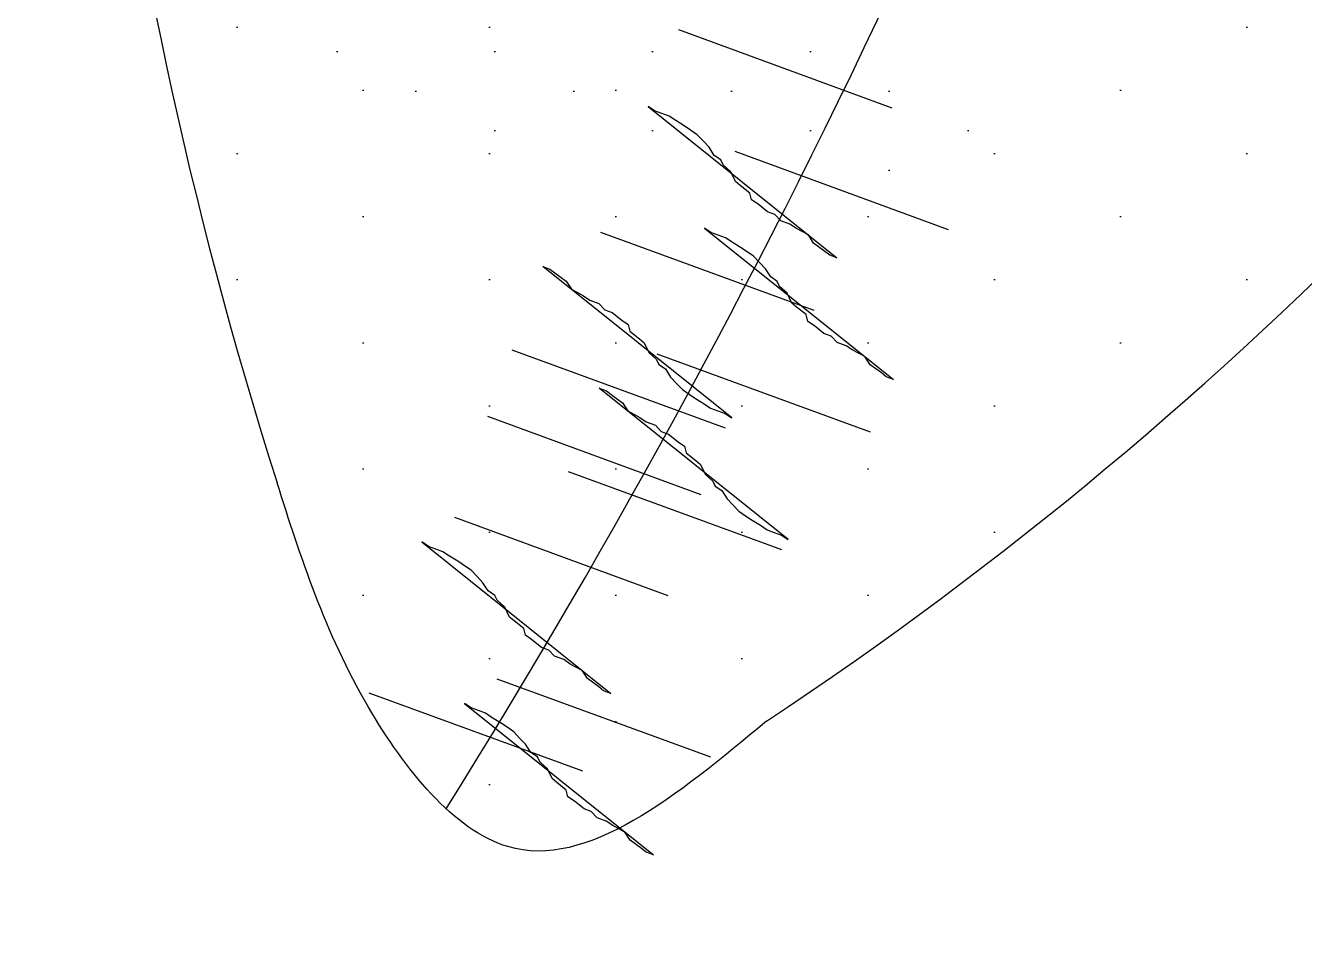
# Model space of a CAD drawing. Extents: x 3694 to 117786, y 20013 to 108631.
# Drawn here: x 83703.7 to 83816.9, y 30293.5 to 30373.9 of the extents above; entities that cross this region are included whole.
import ezdxf

# ---------------------------------------------------------------- set-up
doc = ezdxf.new("R2010")
doc.units = 0
doc.header["$LTSCALE"] = 1000
doc.header["$MEASUREMENT"] = 0
doc.layers.add('家具', color=253, linetype='Continuous')

msp = doc.modelspace()

# ---------------------------------------------------------------- hatches: boundary and pattern name
at = {"layer": '家具'}
h = msp.add_hatch(dxfattribs=at)
h.set_pattern_fill('DOTS', color=8, scale=335.2800000195158, angle=-90.0000000004169, style=0)
h.set_pattern_definition([(270, (111256.2397079756, 11180.68245890895), (20.9550000011435, -10.47750000076235), [0, -20.95500000121974])])
edge = h.paths.add_edge_path()
edge.add_spline(control_points=[(84027.15511742668, 30063.84951564836), (84028.97912367285, 30072.90548769323), (84030.76252983874, 30081.93599412007), (84036.19782185367, 30110.34287196791), (84039.63169860422, 30129.63373144667), (84045.57456561024, 30168.03593621969), (84048.03003279642, 30187.07571478691), (84052.62666024195, 30231.64739469883), (84054.50219399089, 30257.25210493359), (84059.26090707682, 30334.95599048382), (84061.28600784505, 30388.06087078954), (84068.19805183484, 30468.76317827896), (84071.1403265472, 30495.81551098994), (84077.21640674362, 30536.43465740776), (84079.51927136874, 30549.98101310478), (84084.80170846525, 30577.05204844833), (84087.80540463526, 30590.63939114895), (84095.16473866721, 30620.11476973094), (84099.59971871626, 30635.83967392898), (84107.30690558505, 30661.96974661946), (84110.51664513153, 30672.52040503118), (84113.69237292556, 30682.95887921815)], knot_values=[0.007594318894714291, 0.007594318894714291, 0.007594318894714291, 0.007594318894714291, 1.009331685129112, 1.009331685129112, 3.166903830014817, 3.166903830014817, 5.324475974900523, 5.324475974900523, 8.146713981276132, 8.146713981276132, 13.78698518195698, 13.78698518195698, 16.6071207822974, 16.6071207822974, 18.01718858246761, 18.01718858246761, 19.42725638263783, 19.42725638263783, 21.11840045899928, 21.11840045899928, 22.2881602581128, 22.2881602581128, 22.2881602581128, 22.2881602581128], degree=3, periodic=0)
edge.add_ellipse((82197.12121977049, 31244.76312479645), major_axis=(1412.244489370232, 1412.24448934968), ratio=0.9999999999999818, start_angle=-61.33743676422674, end_angle=-48.55714826964773)
edge.add_ellipse((82197.12121976868, 30996.93237551146), major_axis=(1412.244489349654, -1412.244489370206), ratio=0.9999999999999885, start_angle=48.5571482696466, end_angle=61.33743676426361)
edge.add_spline(control_points=[(84113.69237293181, 31558.73662106225), (84110.51664513799, 31569.17509524913), (84107.3069055916, 31579.72575366104), (84099.59971872343, 31605.85582635098), (84095.16473867482, 31621.58073054846), (84087.80540464369, 31651.05610912888), (84084.80170847401, 31664.64345182852), (84079.51927137827, 31691.71448716945), (84077.21640675348, 31705.26084286524), (84071.14032655783, 31745.87998927956), (84068.19805184573, 31772.93232198815), (84063.1088435566, 31832.35191666405), (84061.26726031283, 31864.61623504642), (84059.54576994648, 31896.48947440436)], knot_values=[0.007594318904541566, 0.007594318904541566, 0.007594318904541566, 0.007594318904541566, 1.177354118008585, 1.177354118008585, 2.868498194319651, 2.868498194319651, 4.278565994361959, 4.278565994361959, 5.688633794404266, 5.688633794404266, 8.508769394488882, 8.508769394488882, 11.91787256770212, 11.91787256770212, 11.91787256770212, 11.91787256770212], degree=3, periodic=0)
edge.add_ellipse((84053.77979636936, 31918.91794967945), major_axis=(16.37502602238737, 16.37502602214906), ratio=0.9999999999995666, start_angle=225.8035234418923, end_angle=239.417541532368, ccw=False)
edge.add_ellipse((83918.20968781575, 32282.87509823796), major_axis=(290.1065513958403, 290.1065513916184), ratio=0.9999999999994232, start_angle=234.5429178462428, end_angle=244.3434878472222, ccw=False)
edge.add_ellipse((84698.50685640321, 31759.47094113641), major_axis=(510.6161812611901, -510.6161812686211), ratio=0.9999999999999988, start_angle=215.5301837112753, end_angle=236.2784491778619)
edge.add_ellipse((88465.50364139216, 31287.66644057351), major_axis=(3173.045961268694, -3173.045961314871), ratio=1, start_angle=220.7753203818918, end_angle=231.6420249032678)
edge.add_ellipse((85006.45974289553, 30385.31873802359), major_axis=(756.0877006840558, 756.0877006730525), ratio=0.9999999999999949, start_angle=113.9930274311128, end_angle=139.4777875760855)
edge.add_ellipse((83926.80302405967, 30275.82137921937), major_axis=(20.77520892334281, -20.77520892364515), ratio=0.999999999999889, start_angle=29.349690518414718, end_angle=107.31395154978779, ccw=False)
edge.add_ellipse((83668.52300488591, 30519.22352959977), major_axis=(269.5263520541502, -269.5263520580726), ratio=0.9999999999999978, start_angle=326.06965526290503, end_angle=363.74867896470926, ccw=False)
edge.add_ellipse((83393.05868661722, 30299.26537327281), major_axis=(269.5447157622294, 269.5447157583069), ratio=0.9999999999729833, start_angle=289.4364312615882, end_angle=291.1525348597326, ccw=False)
edge.add_ellipse((83677.75923026488, 28632.01307467539), major_axis=(1063.437138946659, 1063.437138931183), ratio=0.9999999999999937, start_angle=35.30528515153998, end_angle=42.74492259143477, ccw=False)
edge.add_ellipse((83881.44646173222, 29903.69415923853), major_axis=(153.1024992126795, -153.1024992149076), ratio=0.999999999999859, start_angle=92.70420918075928, end_angle=121.7648417998393, ccw=False)
edge = h.paths.add_edge_path()
edge.add_ellipse((83967.43798243221, 29947.41788496872), major_axis=(59.6212863880511, 59.62128638718345), ratio=0.9999999999999157, start_angle=248.1334738211491, end_angle=277.7178630449272)
edge.add_ellipse((83918.64620866305, 29975.41144803368), major_axis=(99.19644208388807, 99.19644208244446), ratio=0.9999999999997502, start_angle=-79.30676778778508, end_angle=-64.31921627686972)
edge.add_ellipse((83793.84818723201, 31486.22295730763), major_axis=(1116.038544751136, -1116.038544767378), ratio=0.9999999999999984, start_angle=303.32411686118166, end_angle=324.37804893725087, ccw=False)
edge.add_spline(control_points=[(83474.4361509018, 29940.5645157935), (83474.2386856984, 29938.37796613926), (83473.38436068178, 29928.79117081313), (83472.7966154394, 29918.77873062686), (83471.94148317343, 29909.38010908476)], knot_values=[0, 0, 0, 0, 0.2418033642713523, 1.052830296575082, 1.052830296575082, 1.052830296575082, 1.052830296575082], degree=3, periodic=0)
edge.add_ellipse((83434.0292442984, 29912.68040538869), major_axis=(26.90938323546606, 26.90938323507446), ratio=0.9999999999999187, start_angle=238.7767705824798, end_angle=310.27284356007203, ccw=False)
edge.add_ellipse((83764.21182816158, 33919.22290212384), major_axis=(2868.19079716257, -2868.19079720431), ratio=0.999999999999999, start_angle=310.4593117003497, end_angle=318.3404531218047)
edge = h.paths.add_edge_path()
edge.add_ellipse((83967.43798244897, 32294.27761531368), major_axis=(59.62128638720404, -59.6212863880717), ratio=0.9999999999995934, start_angle=82.28213695507955, end_angle=111.8665261788591)
edge.add_ellipse((83764.21182812155, 28322.47259816152), major_axis=(2868.190797204475, 2868.190797162734), ratio=0.9999999999999925, start_angle=41.65954687821016, end_angle=49.54410408661445)
edge.add_ellipse((83433.85297564024, 32328.98011737374), major_axis=(26.90938323507334, -26.90938323546495), ratio=0.9999999999999033, start_angle=49.98346972011012, end_angle=121.3236457343994, ccw=False)
edge.add_spline(control_points=[(83471.7647325996, 32332.28594502531), (83472.10160479127, 32328.58941357072), (83472.37619424162, 32325.15364554651), (83472.62261993198, 32321.89144896292)], knot_values=[0, 0, 0, 0, 0.3189857557440551, 0.3189857557440551, 0.3189857557440551, 0.3189857557440551], degree=3, periodic=0)
edge.add_ellipse((83902.11064115842, 28776.02485493893), major_axis=(2525.631590593394, -2525.631590630149), ratio=0.9999999999999991, start_angle=132.8754075785099, end_angle=141.9062269296692, ccw=False)
edge = h.paths.add_edge_path()
edge.add_ellipse((83753.5508665897, 31858.42556464603), major_axis=(221.1621733467877, -221.1621733500064), ratio=0.9999999999999994, start_angle=219.8560000035077, end_angle=290.9319768433341)
edge.add_ellipse((83844.27380604482, 31598.98349199237), major_axis=(155.4479335059184, -155.4479335081807), ratio=0.9999999999999929, start_angle=231.8281592482279, end_angle=294.8810682384705)
edge.add_ellipse((83220.82232209203, 31223.88327474505), major_axis=(405.3237388022998, 405.3237387964011), ratio=0.9999999999999992, start_angle=285.52623263396157, end_angle=332.11357467867344, ccw=False)
edge.add_ellipse((83930.83496040059, 30642.74064309393), major_axis=(258.8230775317033, 258.8230775279367), ratio=0.9999999999999818, start_angle=80.19826500577827, end_angle=130.5062586859865)
edge.add_ellipse((83656.38910223376, 30409.27637132816), major_axis=(196.0891473893851, -196.0891473922387), ratio=0.9999999999999981, start_angle=154.0384846775883, end_angle=216.6923729745889)
edge.add_ellipse((83742.31999035792, 29953.04518182699), major_axis=(433.6778078819464, 433.6778078756351), ratio=0.999999999999949, start_angle=80.98112304628877, end_angle=109.8781780001218)
edge.add_ellipse((98874.49023999237, 31069.66315227786), major_axis=(11109.22604682503, 11109.22604666336), ratio=0.9999999999995928, start_angle=138.1241672681158, end_angle=138.7143909774701)
edge.add_spline(control_points=[(83196.67458397562, 30051.86996501972), (83203.70190761602, 30051.42830050935), (83210.84735139846, 30051.32810774105), (83218.35348012175, 30051.60857363947)], knot_values=[2.293510373809953, 2.293510373809953, 2.293510373809953, 2.293510373809953, 2.979732802934619, 2.979732802934619, 2.979732802934619, 2.979732802934619], degree=3, periodic=0)
edge.add_spline(control_points=[(83218.35348012175, 30051.60857363947), (83222.57265282645, 30051.76622268945), (83233.92762974976, 30052.49451053924), (83249.9028957067, 30054.55284509757), (83246.24242323764, 30068.29956438962), (83249.98165012314, 30072.0753370373), (83252.75826761083, 30073.65261044333)], knot_values=[2.979732802934619, 2.979732802934619, 2.979732802934619, 2.979732802934619, 3.36545639614831, 3.990521829336836, 4.278466320926378, 4.605763273049225, 4.605763273049225, 4.605763273049225, 4.605763273049225], degree=3, periodic=0)
edge.add_spline(control_points=[(83252.75826761083, 30073.65261044333), (83255.54464780063, 30075.23542960778), (83259.12399357097, 30076.38384293904), (83262.70333934149, 30077.53225627031)], knot_values=[4.605763273049225, 4.605763273049225, 4.605763273049225, 4.605763273049225, 4.934211014792284, 4.934211014792284, 4.934211014792284, 4.934211014792284], degree=3, periodic=0)
edge.add_ellipse((83677.75923026488, 28632.01307467539), major_axis=(1063.437138946965, 1063.437138931489), ratio=0.9999999999998375, start_angle=52.795632896919415, end_angle=61.02050574382298, ccw=False)
edge.add_ellipse((83606.43853596541, 30391.82192870189), major_axis=(212.5834902204784, 212.5834902173847), ratio=0.9999999999999212, start_angle=165.6335501199894, end_angle=198.8130742464472, ccw=False)
edge.add_ellipse((83606.53529219133, 30073.20208772484), major_axis=(217.1797520395243, -217.1797520426849), ratio=0.9999999999998674, start_angle=151.0252170128921, end_angle=192.4102655699839, ccw=False)
edge.add_ellipse((83958.57061230812, 30199.8162238651), major_axis=(331.0872910126342, -331.0872910174525), ratio=0.9999999999999813, start_angle=177.8463850309959, end_angle=203.8962665094932, ccw=False)
edge.add_ellipse((83391.45132926984, 30184.46120221519), major_axis=(308.6143108828238, 308.6143108783327), ratio=0.99999999999966, start_angle=2.0533838449994732, end_angle=10.260448050109005, ccw=False)
edge.add_spline(control_points=[(83688.80962410086, 30503.93519216686), (83697.76162831933, 30496.88594257535), (83720.20407128055, 30479.21365623382), (83710.42763319172, 30542.4570108064), (83733.44099475267, 30577.51144562587), (83760.66692495726, 30637.11177086852), (83728.07013237603, 30702.74252196374), (83747.31235151888, 30784.50807644733), (83763.24835103104, 30871.3387227628), (83822.93104365663, 30907.47544095397), (83831.5542470285, 30963.01912850196), (83864.4119503361, 30951.19898152208), (83865.89797450964, 30968.36456537583), (83866.57851991047, 30977.30063957456)], knot_values=[28.72622828787619, 28.72622828787619, 28.72622828787619, 28.72622828787619, 29.65137003608691, 31.04553471454428, 32.97090723718488, 34.80045963000916, 37.53798117998499, 40.13244696109814, 43.73799823656201, 46.29924793153518, 47.53881564063179, 48.20545028199999, 48.98405692497199, 48.98405692497199, 48.98405692497199, 48.98405692550385], degree=3, periodic=0)
edge.add_ellipse((77579.6898859512, 31139.0403968073), major_axis=(4446.972478297195, 4446.972478232476), ratio=0.9999999999999976, start_angle=-46.47369586912973, end_angle=-42.84626635100496)
edge.add_spline(control_points=[(83864.21607810677, 31375.38545175377), (83862.81395455799, 31389.27132053718), (83859.6371019301, 31413.7790503848), (83816.06914233156, 31444.79300325448), (83795.3408773722, 31513.37248249469), (83759.8912261637, 31577.01717162506), (83771.15279836346, 31648.50423551207), (83734.39387655049, 31671.15767597621), (83702.0344097513, 31758.01166092785), (83701.46360967551, 31736.77296732064)], knot_values=[0, 0, 0, 1.163513729807164e-12, 1.426783815582302, 2.507845637052222, 5.446644405802077, 8.794161911986935, 10.36550993041577, 12.19506232323765, 14.47634677036475, 14.47634677036475, 14.47634677036475, 14.47634677036475], degree=3, periodic=0)
edge.add_ellipse((84094.56320862369, 31991.15514800607), major_axis=(331.0872910126524, -331.0872910174706), ratio=0.9999999999999547, start_angle=233.1899730444863, end_angle=257.9076692015958, ccw=False)
edge.add_ellipse((83779.72798511799, 32193.24123886909), major_axis=(217.1797520395305, -217.179752042691), ratio=0.9999999999999556, start_angle=244.6759739839959, end_angle=286.0610225410798, ccw=False)
edge.add_ellipse((83708.42717162543, 31882.70169803538), major_axis=(212.5834902213945, 212.5834902183008), ratio=0.9999999999956851, start_angle=85.14470269029368, end_angle=91.45268943398088, ccw=False)
edge.add_ellipse((83674.22219581134, 33494.59638257384), major_axis=(983.7752406303243, 983.7752406160079), ratio=0.9999999999998531, start_angle=208.0880272447276, end_angle=218.4118439115923, ccw=False)
edge.add_spline(control_points=[(83269.4992919237, 32163.49652937126), (83263.98926071734, 32165.30407445101), (83258.47922951086, 32167.11161953051), (83255.89064627368, 32170.49494394559)], knot_values=[4.42752981046754, 4.42752981046754, 4.42752981046754, 4.42752981046754, 4.934211014792284, 4.934211014792284, 4.934211014792284, 4.934211014792284], degree=3, periodic=0)
edge.add_ellipse((83748.31931969017, 32290.21585165175), major_axis=(358.3427787335385, -358.3427787387537), ratio=0.999999999999975, start_angle=238.6648212037559, end_angle=277.816367146285)
h = msp.add_hatch(dxfattribs=at)
h.set_pattern_fill('DOTS', color=8, scale=178.8160000104085, angle=-90.0000000004169, style=0)
h.set_pattern_definition([(90, (99827.03684580437, 40884.77760019903), (11.17600000069119, 5.588000000243943), [0, -11.17600000065053])])
edge = h.paths.add_edge_path(flags=17)
edge.add_ellipse((83919.17419516394, 30580.72069023791), major_axis=(23.25952561871671, -23.2595256190552), ratio=0.9999999999999566, start_angle=197.4293742980922, end_angle=247.2256321012528)
edge.add_ellipse((83812.21124108174, 30531.90675167726), major_axis=(59.904649167237, 59.90464916636522), ratio=0.9999999999999393, start_angle=-19.5751923782937, end_angle=24.16555291353093)
edge.add_ellipse((83854.27843657587, 30566.04156581144), major_axis=(32.94986328230103, 32.94986328182152), ratio=0.9999999999999538, start_angle=-5.078446253501681, end_angle=59.84114380388081, ccw=False)
edge = h.paths.add_edge_path(flags=17)
edge.add_ellipse((83163.75704085657, 30665.53658972289), major_axis=(481.3748926455798, -481.3748926525853), ratio=0.9999999999980935, start_angle=400.4122738737361, end_angle=401.14692602743605, ccw=False)
edge.add_ellipse((83788.66361781076, 30599.70835386248), major_axis=(38.80003682615098, -38.80003682671563), ratio=0.9999999999998465, start_angle=56.96626177507412, end_angle=128.4606080737423)
edge.add_ellipse((83796.77648484954, 30675.53518460412), major_axis=(15.12758440150134, -15.12758440172149), ratio=0.9999999999999712, start_angle=310.0022228544645, end_angle=447.0101969954212)
edge.add_ellipse((83752.22458916833, 30622.11157614165), major_axis=(64.19840911879201, -64.19840911972629), ratio=0.9999999999999993, start_angle=43.53494098790259, end_angle=93.25647343301858, ccw=False)
edge = h.paths.add_edge_path()
edge.add_ellipse((83580.18283011057, 30597.60968812413), major_axis=(242.0371122325541, 242.0371122290318), ratio=0.9999999999999936, start_angle=258.5394166081302, end_angle=308.1497845990816, ccw=False)
edge.add_spline(control_points=[(83769.30285520908, 30312.30714081546), (83761.36164748919, 30305.7257152477), (83751.25523110869, 30297.34983219422), (83742.66776385761, 30302.97867593136), (83740.944754142, 30304.56856041494)], knot_values=[0, 0, 0, 0, 1.42238482592121, 1.810204922351612, 1.810204922351612, 1.810204922351612, 1.810204922351612], degree=3, periodic=0)
edge.add_ellipse((83163.75704087263, 30665.53658971816), major_axis=(481.3748926365894, -481.3748926435948), ratio=0.9999999999984875, start_angle=12.9785078464626, end_angle=17.57136510295455)
edge.add_ellipse((83606.79391079133, 30611.58797402), major_axis=(216.1019309929251, -216.10193099607), ratio=0.9999999999999805, start_angle=346.8345493291795, end_angle=397.9332034731351)
edge.add_ellipse((83452.8258495396, 30676.44200364913), major_axis=(331.3486877307118, -331.3486877355338), ratio=0.9999999999999989, start_angle=32.37103093941994, end_angle=75.25655211311418)
edge.add_ellipse((82863.17626978274, 30817.27515258704), major_axis=(706.3772336419537, 706.3772336316739), ratio=0.9999999999997193, start_angle=-39.52687022804582, end_angle=-36.92237628317469)
edge.add_spline(control_points=[(83852.23337975724, 30957.64475617141), (83855.95283407386, 30957.80998533812), (83867.22988482236, 30955.64970532113), (83870.12077772139, 30943.95705399555), (83872.07238671699, 30936.06347775233)], knot_values=[0, 0, 0, 0, 0.5819764206049407, 1.791185280154921, 1.791185280154921, 1.791185280154921, 1.791185280154921], degree=3, periodic=0)
edge.add_ellipse((83422.23205897101, 30686.50987398993), major_axis=(363.7535715381587, -363.7535715434523), ratio=0.9999999999999993, start_angle=390.3935585979345, end_angle=434.019778702312, ccw=False)
edge = h.paths.add_edge_path()
edge.add_spline(control_points=[(83828.27900084098, 30937.98963903839), (83832.15863116404, 30944.9949617565), (83837.55144093653, 30954.73258355781), (83849.04813677039, 30957.50325825284), (83852.23337975724, 30957.64475617141)], knot_values=[1.791185280154921, 1.791185280154921, 1.791185280154921, 1.791185280154921, 3.069002213139684, 3.567391534373676, 3.567391534373676, 3.567391534373676, 3.567391534373676], degree=3, periodic=0)
edge.add_ellipse((82863.17626978274, 30817.27515258678), major_axis=(706.3772336421976, 706.3772336319176), ratio=0.999999999999922, start_angle=320.47312977196174, end_angle=323.0776237168323, ccw=False)
edge.add_ellipse((84163.12516639534, 30658.29685382225), major_axis=(281.0686011704061, 281.0686011663158), ratio=0.9999999999999806, start_angle=95.23358330781208, end_angle=138.9317992611657)
edge.add_ellipse((84169.12655720544, 30493.54676055024), major_axis=(300.7962628500186, -300.7962628543961), ratio=0.9999999999999956, start_angle=206.1422413992029, end_angle=244.4432589827649)
edge.add_ellipse((83163.75704087263, 30665.53658971816), major_axis=(481.3748926365481, -481.3748926435531), ratio=0.999999999997209, start_angle=372.9785078464747, end_angle=377.5713651029771, ccw=False)
edge.add_spline(control_points=[(83740.944754142, 30304.56856041494), (83738.32992694083, 30306.98135771771), (83731.2022829289, 30316.99910742217), (83728.07591740064, 30326.82818275806), (83725.97851335838, 30333.42227489366)], knot_values=[1.810204922351612, 1.810204922351612, 1.810204922351612, 1.810204922351612, 2.398757922429805, 3.598446597238173, 3.598446597238173, 3.598446597238173, 3.598446597238173], degree=3, periodic=0)
edge.add_ellipse((84096.28077955298, 30451.42514902838), major_axis=(274.8167086033964, 274.8167085993969), ratio=0.9999999999999986, start_angle=107.85150721330089, end_angle=152.6753304847041, ccw=False)
edge.add_ellipse((84040.73313160012, 30720.11018314488), major_axis=(215.1838922624662, 215.1838922593347), ratio=0.9999999999999896, start_angle=89.27769578140129, end_angle=152.4675057723358, ccw=False)
h = msp.add_hatch(dxfattribs=at)
h.set_pattern_fill('DOTS', color=8, scale=111.7600000065053, angle=-90.0000000004169, style=0)
h.set_pattern_definition([(270, (60499.17146579662, 120994.9704628255), (6.985000000381167, -3.492500000254116), [0, -6.98500000040658])])
edge = h.paths.add_edge_path()
edge.add_ellipse((83721.48270069985, 29954.88681396513), major_axis=(290.1065513958096, 290.1065513915877), ratio=0.9999999999998728, start_angle=35.18648228385678, end_angle=43.96553536475812)
edge.add_ellipse((83597.6815511042, 30408.2236448246), major_axis=(97.66234371870365, -97.66234372012491), ratio=0.9999999999999937, start_angle=26.80313823718866, end_angle=71.9801915166628)
edge.add_ellipse((83391.45132926984, 30184.46120221474), major_axis=(308.6143108828816, 308.6143108783905), ratio=0.9999999999999354, start_angle=338.5948503737864, end_angle=356.0153580243669, ccw=False)

# ---------------------------------------------------------------- linework, layer by layer
at = {"layer": '家具', "color": 8, "linetype": 'Continuous'}
for p, q in [((83761.50860177349, 30373.53601592769, 1.41431932393393e-09), (83780.41181329786, 30366.61026742326, 1.41431932393393e-09)), ((83761.50860177349, 30373.53601592769, 1.41431932393393e-09), (83780.41181329786, 30366.61026742326, 1.41431932393393e-09)), ((83761.50860177349, 30373.53601592769, 1.41431932393393e-09), (83780.41181329786, 30366.61026742326, 1.41431932393393e-09)), ((83761.50860177349, 30373.53601592769, 1.41431932393393e-09), (83780.41181329786, 30366.61026742326, 1.41431932393393e-09)), ((83766.50102481755, 30362.77003860539, 1.41431932393393e-09), (83785.40423634181, 30355.84429010119, 1.41431932393393e-09)), ((83766.50102481755, 30362.77003860539, 1.41431932393393e-09), (83785.40423634181, 30355.84429010119, 1.41431932393393e-09)), ((83766.50102481755, 30362.77003860539, 1.41431932393393e-09), (83785.40423634181, 30355.84429010119, 1.41431932393393e-09)), ((83766.50102481755, 30362.77003860539, 1.41431932393393e-09), (83785.40423634181, 30355.84429010119, 1.41431932393393e-09)), ((83773.5319085988, 30348.65864599283, 1.41431932393393e-09), (83754.62869707456, 30355.58439449726, 1.41431932393393e-09)), ((83773.5319085988, 30348.65864599283, 1.41431932393393e-09), (83754.62869707456, 30355.58439449726, 1.41431932393393e-09)), ((83773.5319085988, 30348.65864599283, 1.41431932393393e-09), (83754.62869707456, 30355.58439449726, 1.41431932393393e-09)), ((83773.5319085988, 30348.65864599283, 1.41431932393393e-09), (83754.62869707456, 30355.58439449726, 1.41431932393393e-09)), ((83765.68821109198, 30338.24284351153, 1.41431932393393e-09), (83746.78499956771, 30345.16859201573, 1.41431932393393e-09)), ((83765.68821109198, 30338.24284351153, 1.41431932393393e-09), (83746.78499956771, 30345.16859201573, 1.41431932393393e-09)), ((83765.68821109198, 30338.24284351153, 1.41431932393393e-09), (83746.78499956771, 30345.16859201573, 1.41431932393393e-09)), ((83765.68821109198, 30338.24284351153, 1.41431932393393e-09), (83746.78499956771, 30345.16859201573, 1.41431932393393e-09)), ((83778.52433164277, 30337.89266867076, 1.41431932393393e-09), (83759.62112011849, 30344.81841717516, 1.41431932393393e-09)), ((83778.52433164277, 30337.89266867076, 1.41431932393393e-09), (83759.62112011849, 30344.81841717516, 1.41431932393393e-09)), ((83778.52433164277, 30337.89266867076, 1.41431932393393e-09), (83759.62112011849, 30344.81841717516, 1.41431932393393e-09)), ((83778.52433164277, 30337.89266867076, 1.41431932393393e-09), (83759.62112011849, 30344.81841717516, 1.41431932393393e-09)), ((83763.53516052882, 30332.36628443751, 1.41431932393393e-09), (83744.63194900451, 30339.29203294171, 1.41431932393393e-09)), ((83763.53516052882, 30332.36628443751, 1.41431932393393e-09), (83744.63194900451, 30339.29203294171, 1.41431932393393e-09)), ((83763.53516052882, 30332.36628443751, 1.41431932393393e-09), (83744.63194900451, 30339.29203294171, 1.41431932393393e-09)), ((83763.53516052882, 30332.36628443751, 1.41431932393393e-09), (83744.63194900451, 30339.29203294171, 1.41431932393393e-09)), ((83770.68063413604, 30327.47686618943, 1.41431932393393e-09), (83751.77742261167, 30334.40261469363, 1.41431932393393e-09)), ((83770.68063413604, 30327.47686618943, 1.41431932393393e-09), (83751.77742261167, 30334.40261469363, 1.41431932393393e-09)), ((83770.68063413604, 30327.47686618943, 1.41431932393393e-09), (83751.77742261167, 30334.40261469363, 1.41431932393393e-09)), ((83770.68063413604, 30327.47686618943, 1.41431932393393e-09), (83751.77742261167, 30334.40261469363, 1.41431932393393e-09)), ((83741.66933684345, 30330.3793843195, 1.41431932393393e-09), (83760.57254836774, 30323.45363581507, 1.41431932393393e-09)), ((83741.66933684345, 30330.3793843195, 1.41431932393393e-09), (83760.57254836774, 30323.45363581507, 1.41431932393393e-09)), ((83741.66933684345, 30330.3793843195, 1.41431932393393e-09), (83760.57254836774, 30323.45363581507, 1.41431932393393e-09)), ((83741.66933684345, 30330.3793843195, 1.41431932393393e-09), (83760.57254836774, 30323.45363581507, 1.41431932393393e-09)), ((83745.44356425652, 30316.07954305215, 1.41431932393393e-09), (83764.34677578082, 30309.15379454791, 1.41431932393393e-09)), ((83745.44356425652, 30316.07954305215, 1.41431932393393e-09), (83764.34677578082, 30309.15379454791, 1.41431932393393e-09)), ((83745.44356425652, 30316.07954305215, 1.41431932393393e-09), (83764.34677578082, 30309.15379454791, 1.41431932393393e-09)), ((83745.44356425652, 30316.07954305215, 1.41431932393393e-09), (83764.34677578082, 30309.15379454791, 1.41431932393393e-09)), ((83734.10716914768, 30314.8321419439, 1.41431932393393e-09), (83753.01038067204, 30307.90639343947, 1.41431932393393e-09)), ((83734.10716914768, 30314.8321419439, 1.41431932393393e-09), (83753.01038067204, 30307.90639343947, 1.41431932393393e-09)), ((83734.10716914768, 30314.8321419439, 1.41431932393393e-09), (83753.01038067204, 30307.90639343947, 1.41431932393393e-09)), ((83734.10716914768, 30314.8321419439, 1.41431932393393e-09), (83753.01038067204, 30307.90639343947, 1.41431932393393e-09))]:
    msp.add_line(p, q, dxfattribs=at)
for points in [[(83775.54868723293, 30353.33679949179), (83774.9073027855, 30353.57178958182), (83774.48501197234, 30353.90837826131), (83773.48008423427, 30354.64030314258), (83773.01494235425, 30355.35633156831), (83771.95210660202, 30355.92760275906), (83771.3694696771, 30356.32293896104), (83770.56773911772, 30356.61667657359), (83770.04354213654, 30357.17151937888), (83769.40215768902, 30357.40650946892), (83768.55757606281, 30358.0796868277), (83767.97493913777, 30358.47502302968), (83767.83048948151, 30359.07355641017), (83766.98590785527, 30359.74673376915), (83766.5636170422, 30360.08332244842), (83766.1572226847, 30360.95969698611), (83765.47298717033, 30361.57412682235), (83765.26978999157, 30362.01231409109), (83764.68715306661, 30362.40765029307), (83764.22201118665, 30363.12367871857), (83763.69812178412, 30363.67936103254), (83763.1742323816, 30364.2350433463), (83762.59159545659, 30364.63037954808), (83762.00895853165, 30365.02571575008), (83761.26681500321, 30365.47949189581), (83760.68417807821, 30365.87482809782), (83760.04279363071, 30366.10981818785), (83759.40140918315, 30366.34480827789), (83758.81877225815, 30366.74014447967)], [(83775.54868723293, 30353.33679949179), (83774.9073027855, 30353.57178958182), (83774.48501197234, 30353.90837826131), (83773.48008423427, 30354.64030314258), (83773.01494235425, 30355.35633156831), (83771.95210660202, 30355.92760275906), (83771.3694696771, 30356.32293896104), (83770.56773911772, 30356.61667657359), (83770.04354213654, 30357.17151937888), (83769.40215768902, 30357.40650946892), (83768.55757606281, 30358.0796868277), (83767.97493913777, 30358.47502302968), (83767.83048948151, 30359.07355641017), (83766.98590785527, 30359.74673376915), (83766.5636170422, 30360.08332244842), (83766.1572226847, 30360.95969698611), (83765.47298717033, 30361.57412682235), (83765.26978999157, 30362.01231409109), (83764.68715306661, 30362.40765029307), (83764.22201118665, 30363.12367871857), (83763.69812178412, 30363.67936103254), (83763.1742323816, 30364.2350433463), (83762.59159545659, 30364.63037954808), (83762.00895853165, 30365.02571575008), (83761.26681500321, 30365.47949189581), (83760.68417807821, 30365.87482809782), (83760.04279363071, 30366.10981818785), (83759.40140918315, 30366.34480827789), (83758.81877225815, 30366.74014447967)], [(83775.54868723293, 30353.33679949179), (83774.9073027855, 30353.57178958182), (83774.48501197234, 30353.90837826131), (83773.48008423427, 30354.64030314258), (83773.01494235425, 30355.35633156831), (83771.95210660202, 30355.92760275906), (83771.3694696771, 30356.32293896104), (83770.56773911772, 30356.61667657359), (83770.04354213654, 30357.17151937888), (83769.40215768902, 30357.40650946892), (83768.55757606281, 30358.0796868277), (83767.97493913777, 30358.47502302968), (83767.83048948151, 30359.07355641017), (83766.98590785527, 30359.74673376915), (83766.5636170422, 30360.08332244842), (83766.1572226847, 30360.95969698611), (83765.47298717033, 30361.57412682235), (83765.26978999157, 30362.01231409109), (83764.68715306661, 30362.40765029307), (83764.22201118665, 30363.12367871857), (83763.69812178412, 30363.67936103254), (83763.1742323816, 30364.2350433463), (83762.59159545659, 30364.63037954808), (83762.00895853165, 30365.02571575008), (83761.26681500321, 30365.47949189581), (83760.68417807821, 30365.87482809782), (83760.04279363071, 30366.10981818785), (83759.40140918315, 30366.34480827789), (83758.81877225815, 30366.74014447967)], [(83775.54868723293, 30353.33679949179), (83774.9073027855, 30353.57178958182), (83774.48501197234, 30353.90837826131), (83773.48008423427, 30354.64030314258), (83773.01494235425, 30355.35633156831), (83771.95210660202, 30355.92760275906), (83771.3694696771, 30356.32293896104), (83770.56773911772, 30356.61667657359), (83770.04354213654, 30357.17151937888), (83769.40215768902, 30357.40650946892), (83768.55757606281, 30358.0796868277), (83767.97493913777, 30358.47502302968), (83767.83048948151, 30359.07355641017), (83766.98590785527, 30359.74673376915), (83766.5636170422, 30360.08332244842), (83766.1572226847, 30360.95969698611), (83765.47298717033, 30361.57412682235), (83765.26978999157, 30362.01231409109), (83764.68715306661, 30362.40765029307), (83764.22201118665, 30363.12367871857), (83763.69812178412, 30363.67936103254), (83763.1742323816, 30364.2350433463), (83762.59159545659, 30364.63037954808), (83762.00895853165, 30365.02571575008), (83761.26681500321, 30365.47949189581), (83760.68417807821, 30365.87482809782), (83760.04279363071, 30366.10981818785), (83759.40140918315, 30366.34480827789), (83758.81877225815, 30366.74014447967)], [(83780.541110277, 30342.57082216968), (83779.89972582944, 30342.80581225972), (83779.4774350163, 30343.14240093921), (83778.47250727823, 30343.87432582048), (83778.00736539821, 30344.5903542462), (83776.94452964608, 30345.16162543696), (83776.36189272106, 30345.55696163894), (83775.56016216167, 30345.8506992513), (83775.0359651805, 30346.40554205678), (83774.39458073294, 30346.64053214681), (83773.54999910675, 30347.3137095056), (83772.96736218173, 30347.70904570758), (83772.82291252553, 30348.30757908807), (83771.97833089929, 30348.98075644705), (83771.55604008616, 30349.31734512635), (83771.14964572867, 30350.19371966401), (83770.46541021428, 30350.80814950027), (83770.26221303559, 30351.24633676899), (83769.67957611056, 30351.641672971), (83769.21443423057, 30352.3577013965), (83768.69054482804, 30352.91338371044), (83768.16665542552, 30353.46906602419), (83767.58401850065, 30353.86440222598), (83767.00138157564, 30354.25973842798), (83766.25923804719, 30354.7135145737), (83765.67660112218, 30355.10885077571), (83765.03521667465, 30355.34384086575), (83764.39383222708, 30355.57883095579), (83763.8111953022, 30355.97416715757)], [(83780.541110277, 30342.57082216968), (83779.89972582944, 30342.80581225972), (83779.4774350163, 30343.14240093921), (83778.47250727823, 30343.87432582048), (83778.00736539821, 30344.5903542462), (83776.94452964608, 30345.16162543696), (83776.36189272106, 30345.55696163894), (83775.56016216167, 30345.8506992513), (83775.0359651805, 30346.40554205678), (83774.39458073294, 30346.64053214681), (83773.54999910675, 30347.3137095056), (83772.96736218173, 30347.70904570758), (83772.82291252553, 30348.30757908807), (83771.97833089929, 30348.98075644705), (83771.55604008616, 30349.31734512635), (83771.14964572867, 30350.19371966401), (83770.46541021428, 30350.80814950027), (83770.26221303559, 30351.24633676899), (83769.67957611056, 30351.641672971), (83769.21443423057, 30352.3577013965), (83768.69054482804, 30352.91338371044), (83768.16665542552, 30353.46906602419), (83767.58401850065, 30353.86440222598), (83767.00138157564, 30354.25973842798), (83766.25923804719, 30354.7135145737), (83765.67660112218, 30355.10885077571), (83765.03521667465, 30355.34384086575), (83764.39383222708, 30355.57883095579), (83763.8111953022, 30355.97416715757)], [(83780.541110277, 30342.57082216968), (83779.89972582944, 30342.80581225972), (83779.4774350163, 30343.14240093921), (83778.47250727823, 30343.87432582048), (83778.00736539821, 30344.5903542462), (83776.94452964608, 30345.16162543696), (83776.36189272106, 30345.55696163894), (83775.56016216167, 30345.8506992513), (83775.0359651805, 30346.40554205678), (83774.39458073294, 30346.64053214681), (83773.54999910675, 30347.3137095056), (83772.96736218173, 30347.70904570758), (83772.82291252553, 30348.30757908807), (83771.97833089929, 30348.98075644705), (83771.55604008616, 30349.31734512635), (83771.14964572867, 30350.19371966401), (83770.46541021428, 30350.80814950027), (83770.26221303559, 30351.24633676899), (83769.67957611056, 30351.641672971), (83769.21443423057, 30352.3577013965), (83768.69054482804, 30352.91338371044), (83768.16665542552, 30353.46906602419), (83767.58401850065, 30353.86440222598), (83767.00138157564, 30354.25973842798), (83766.25923804719, 30354.7135145737), (83765.67660112218, 30355.10885077571), (83765.03521667465, 30355.34384086575), (83764.39383222708, 30355.57883095579), (83763.8111953022, 30355.97416715757)], [(83780.541110277, 30342.57082216968), (83779.89972582944, 30342.80581225972), (83779.4774350163, 30343.14240093921), (83778.47250727823, 30343.87432582048), (83778.00736539821, 30344.5903542462), (83776.94452964608, 30345.16162543696), (83776.36189272106, 30345.55696163894), (83775.56016216167, 30345.8506992513), (83775.0359651805, 30346.40554205678), (83774.39458073294, 30346.64053214681), (83773.54999910675, 30347.3137095056), (83772.96736218173, 30347.70904570758), (83772.82291252553, 30348.30757908807), (83771.97833089929, 30348.98075644705), (83771.55604008616, 30349.31734512635), (83771.14964572867, 30350.19371966401), (83770.46541021428, 30350.80814950027), (83770.26221303559, 30351.24633676899), (83769.67957611056, 30351.641672971), (83769.21443423057, 30352.3577013965), (83768.69054482804, 30352.91338371044), (83768.16665542552, 30353.46906602419), (83767.58401850065, 30353.86440222598), (83767.00138157564, 30354.25973842798), (83766.25923804719, 30354.7135145737), (83765.67660112218, 30355.10885077571), (83765.03521667465, 30355.34384086575), (83764.39383222708, 30355.57883095579), (83763.8111953022, 30355.97416715757)], [(83749.49507506937, 30352.56550087319), (83750.13645951689, 30352.33051078315), (83750.55875033006, 30351.99392210366), (83751.56367806814, 30351.26199722239), (83752.02881994811, 30350.54596879667), (83753.09249520872, 30349.97439002718), (83753.67513213375, 30349.57905382536), (83754.47686269312, 30349.2853162128), (83755.00105967432, 30348.73047340752), (83755.64244412181, 30348.49548331749), (83756.48702574805, 30347.82230595873), (83757.0696626731, 30347.42696975672), (83757.21411232927, 30346.82843637604), (83758.05785444714, 30346.15556659582), (83758.48014526021, 30345.81897791656), (83758.8865396177, 30344.94260337887), (83759.57077513206, 30344.32817354263), (83759.77397231074, 30343.88998627388), (83760.35660923575, 30343.4946500719), (83760.82175111579, 30342.77862164637), (83761.34564051828, 30342.22293933243), (83761.86952992078, 30341.66725701868), (83762.45216684572, 30341.2719208169), (83763.03480377073, 30340.87658461489), (83763.77778680761, 30340.4225008904), (83764.36042373262, 30340.02716468858), (83765.00180818018, 30339.79217459858), (83765.64319262767, 30339.55718450851), (83766.22582955263, 30339.16184830654)], [(83749.49507506937, 30352.56550087319), (83750.13645951689, 30352.33051078315), (83750.55875033006, 30351.99392210366), (83751.56367806814, 30351.26199722239), (83752.02881994811, 30350.54596879667), (83753.09249520872, 30349.97439002718), (83753.67513213375, 30349.57905382536), (83754.47686269312, 30349.2853162128), (83755.00105967432, 30348.73047340752), (83755.64244412181, 30348.49548331749), (83756.48702574805, 30347.82230595873), (83757.0696626731, 30347.42696975672), (83757.21411232927, 30346.82843637604), (83758.05785444714, 30346.15556659582), (83758.48014526021, 30345.81897791656), (83758.8865396177, 30344.94260337887), (83759.57077513206, 30344.32817354263), (83759.77397231074, 30343.88998627388), (83760.35660923575, 30343.4946500719), (83760.82175111579, 30342.77862164637), (83761.34564051828, 30342.22293933243), (83761.86952992078, 30341.66725701868), (83762.45216684572, 30341.2719208169), (83763.03480377073, 30340.87658461489), (83763.77778680761, 30340.4225008904), (83764.36042373262, 30340.02716468858), (83765.00180818018, 30339.79217459858), (83765.64319262767, 30339.55718450851), (83766.22582955263, 30339.16184830654)], [(83749.49507506937, 30352.56550087319), (83750.13645951689, 30352.33051078315), (83750.55875033006, 30351.99392210366), (83751.56367806814, 30351.26199722239), (83752.02881994811, 30350.54596879667), (83753.09249520872, 30349.97439002718), (83753.67513213375, 30349.57905382536), (83754.47686269312, 30349.2853162128), (83755.00105967432, 30348.73047340752), (83755.64244412181, 30348.49548331749), (83756.48702574805, 30347.82230595873), (83757.0696626731, 30347.42696975672), (83757.21411232927, 30346.82843637604), (83758.05785444714, 30346.15556659582), (83758.48014526021, 30345.81897791656), (83758.8865396177, 30344.94260337887), (83759.57077513206, 30344.32817354263), (83759.77397231074, 30343.88998627388), (83760.35660923575, 30343.4946500719), (83760.82175111579, 30342.77862164637), (83761.34564051828, 30342.22293933243), (83761.86952992078, 30341.66725701868), (83762.45216684572, 30341.2719208169), (83763.03480377073, 30340.87658461489), (83763.77778680761, 30340.4225008904), (83764.36042373262, 30340.02716468858), (83765.00180818018, 30339.79217459858), (83765.64319262767, 30339.55718450851), (83766.22582955263, 30339.16184830654)], [(83749.49507506937, 30352.56550087319), (83750.13645951689, 30352.33051078315), (83750.55875033006, 30351.99392210366), (83751.56367806814, 30351.26199722239), (83752.02881994811, 30350.54596879667), (83753.09249520872, 30349.97439002718), (83753.67513213375, 30349.57905382536), (83754.47686269312, 30349.2853162128), (83755.00105967432, 30348.73047340752), (83755.64244412181, 30348.49548331749), (83756.48702574805, 30347.82230595873), (83757.0696626731, 30347.42696975672), (83757.21411232927, 30346.82843637604), (83758.05785444714, 30346.15556659582), (83758.48014526021, 30345.81897791656), (83758.8865396177, 30344.94260337887), (83759.57077513206, 30344.32817354263), (83759.77397231074, 30343.88998627388), (83760.35660923575, 30343.4946500719), (83760.82175111579, 30342.77862164637), (83761.34564051828, 30342.22293933243), (83761.86952992078, 30341.66725701868), (83762.45216684572, 30341.2719208169), (83763.03480377073, 30340.87658461489), (83763.77778680761, 30340.4225008904), (83764.36042373262, 30340.02716468858), (83765.00180818018, 30339.79217459858), (83765.64319262767, 30339.55718450851), (83766.22582955263, 30339.16184830654)], [(83754.48749811343, 30341.79952355109), (83755.12888256092, 30341.56453346105), (83755.551173374, 30341.22794478156), (83756.5561011122, 30340.49601990029), (83757.02124299208, 30339.77999147457), (83758.08491825277, 30339.20841270504), (83758.66755517779, 30338.81307650326), (83759.46928573718, 30338.51933889074), (83759.99348271826, 30337.96449608542), (83760.63486716578, 30337.72950599538), (83761.47944879202, 30337.0563286364), (83762.06208571703, 30336.66099243462), (83762.20653537332, 30336.06245905393), (83763.05027749106, 30335.38958927372), (83763.47256830413, 30335.05300059445), (83763.87896266162, 30334.17662605679), (83764.56319817602, 30333.56219622053), (83764.7663953548, 30333.12400895177), (83765.34903227972, 30332.7286727498), (83765.81417415972, 30332.01264432427), (83766.33806356225, 30331.45696201032), (83766.86195296474, 30330.90127969658), (83767.44458988978, 30330.50594349479), (83768.02722681467, 30330.11060729279), (83768.77020985167, 30329.65652356829), (83769.35284677659, 30329.26118736651), (83769.99423122412, 30329.02619727645), (83770.63561567164, 30328.79120718644), (83771.21825259668, 30328.39587098443)], [(83754.48749811343, 30341.79952355109), (83755.12888256092, 30341.56453346105), (83755.551173374, 30341.22794478156), (83756.5561011122, 30340.49601990029), (83757.02124299208, 30339.77999147457), (83758.08491825277, 30339.20841270504), (83758.66755517779, 30338.81307650326), (83759.46928573718, 30338.51933889074), (83759.99348271826, 30337.96449608542), (83760.63486716578, 30337.72950599538), (83761.47944879202, 30337.0563286364), (83762.06208571703, 30336.66099243462), (83762.20653537332, 30336.06245905393), (83763.05027749106, 30335.38958927372), (83763.47256830413, 30335.05300059445), (83763.87896266162, 30334.17662605679), (83764.56319817602, 30333.56219622053), (83764.7663953548, 30333.12400895177), (83765.34903227972, 30332.7286727498), (83765.81417415972, 30332.01264432427), (83766.33806356225, 30331.45696201032), (83766.86195296474, 30330.90127969658), (83767.44458988978, 30330.50594349479), (83768.02722681467, 30330.11060729279), (83768.77020985167, 30329.65652356829), (83769.35284677659, 30329.26118736651), (83769.99423122412, 30329.02619727645), (83770.63561567164, 30328.79120718644), (83771.21825259668, 30328.39587098443)], [(83754.48749811343, 30341.79952355109), (83755.12888256092, 30341.56453346105), (83755.551173374, 30341.22794478156), (83756.5561011122, 30340.49601990029), (83757.02124299208, 30339.77999147457), (83758.08491825277, 30339.20841270504), (83758.66755517779, 30338.81307650326), (83759.46928573718, 30338.51933889074), (83759.99348271826, 30337.96449608542), (83760.63486716578, 30337.72950599538), (83761.47944879202, 30337.0563286364), (83762.06208571703, 30336.66099243462), (83762.20653537332, 30336.06245905393), (83763.05027749106, 30335.38958927372), (83763.47256830413, 30335.05300059445), (83763.87896266162, 30334.17662605679), (83764.56319817602, 30333.56219622053), (83764.7663953548, 30333.12400895177), (83765.34903227972, 30332.7286727498), (83765.81417415972, 30332.01264432427), (83766.33806356225, 30331.45696201032), (83766.86195296474, 30330.90127969658), (83767.44458988978, 30330.50594349479), (83768.02722681467, 30330.11060729279), (83768.77020985167, 30329.65652356829), (83769.35284677659, 30329.26118736651), (83769.99423122412, 30329.02619727645), (83770.63561567164, 30328.79120718644), (83771.21825259668, 30328.39587098443)], [(83754.48749811343, 30341.79952355109), (83755.12888256092, 30341.56453346105), (83755.551173374, 30341.22794478156), (83756.5561011122, 30340.49601990029), (83757.02124299208, 30339.77999147457), (83758.08491825277, 30339.20841270504), (83758.66755517779, 30338.81307650326), (83759.46928573718, 30338.51933889074), (83759.99348271826, 30337.96449608542), (83760.63486716578, 30337.72950599538), (83761.47944879202, 30337.0563286364), (83762.06208571703, 30336.66099243462), (83762.20653537332, 30336.06245905393), (83763.05027749106, 30335.38958927372), (83763.47256830413, 30335.05300059445), (83763.87896266162, 30334.17662605679), (83764.56319817602, 30333.56219622053), (83764.7663953548, 30333.12400895177), (83765.34903227972, 30332.7286727498), (83765.81417415972, 30332.01264432427), (83766.33806356225, 30331.45696201032), (83766.86195296474, 30330.90127969658), (83767.44458988978, 30330.50594349479), (83768.02722681467, 30330.11060729279), (83768.77020985167, 30329.65652356829), (83769.35284677659, 30329.26118736651), (83769.99423122412, 30329.02619727645), (83770.63561567164, 30328.79120718644), (83771.21825259668, 30328.39587098443)], [(83755.52914225229, 30314.78112804769), (83754.88775780475, 30315.01611813773), (83754.46546699159, 30315.35270681722), (83753.4605392535, 30316.08463169849), (83752.9953973735, 30316.80066012421), (83751.93256162126, 30317.37193131494), (83751.34992469636, 30317.76726751675), (83750.54819413695, 30318.06100512931), (83750.02399715579, 30318.61584793479), (83749.38261270827, 30318.85083802482), (83748.53803108205, 30319.52401538358), (83747.95539415702, 30319.91935158558), (83747.81094450082, 30320.51788496608), (83746.9663628746, 30321.19106232483), (83746.54407206144, 30321.52765100432), (83746.13767770395, 30322.40402554179), (83745.4534421896, 30323.01845537825), (83745.25024501087, 30323.456642647), (83744.66760808586, 30323.85197884879), (83744.20246620585, 30324.56800727451), (83743.67857680336, 30325.12368958845), (83743.15468740097, 30325.6793719022), (83742.57205047592, 30326.07470810398), (83741.98941355088, 30326.47004430599), (83741.24727002248, 30326.92382045172), (83740.66463309746, 30327.31915665372), (83740.02324864993, 30327.55414674376), (83739.38186420241, 30327.7891368338), (83738.79922727749, 30328.18447303558)], [(83755.52914225229, 30314.78112804769), (83754.88775780475, 30315.01611813773), (83754.46546699159, 30315.35270681722), (83753.4605392535, 30316.08463169849), (83752.9953973735, 30316.80066012421), (83751.93256162126, 30317.37193131494), (83751.34992469636, 30317.76726751675), (83750.54819413695, 30318.06100512931), (83750.02399715579, 30318.61584793479), (83749.38261270827, 30318.85083802482), (83748.53803108205, 30319.52401538358), (83747.95539415702, 30319.91935158558), (83747.81094450082, 30320.51788496608), (83746.9663628746, 30321.19106232483), (83746.54407206144, 30321.52765100432), (83746.13767770395, 30322.40402554179), (83745.4534421896, 30323.01845537825), (83745.25024501087, 30323.456642647), (83744.66760808586, 30323.85197884879), (83744.20246620585, 30324.56800727451), (83743.67857680336, 30325.12368958845), (83743.15468740097, 30325.6793719022), (83742.57205047592, 30326.07470810398), (83741.98941355088, 30326.47004430599), (83741.24727002248, 30326.92382045172), (83740.66463309746, 30327.31915665372), (83740.02324864993, 30327.55414674376), (83739.38186420241, 30327.7891368338), (83738.79922727749, 30328.18447303558)], [(83755.52914225229, 30314.78112804769), (83754.88775780475, 30315.01611813773), (83754.46546699159, 30315.35270681722), (83753.4605392535, 30316.08463169849), (83752.9953973735, 30316.80066012421), (83751.93256162126, 30317.37193131494), (83751.34992469636, 30317.76726751675), (83750.54819413695, 30318.06100512931), (83750.02399715579, 30318.61584793479), (83749.38261270827, 30318.85083802482), (83748.53803108205, 30319.52401538358), (83747.95539415702, 30319.91935158558), (83747.81094450082, 30320.51788496608), (83746.9663628746, 30321.19106232483), (83746.54407206144, 30321.52765100432), (83746.13767770395, 30322.40402554179), (83745.4534421896, 30323.01845537825), (83745.25024501087, 30323.456642647), (83744.66760808586, 30323.85197884879), (83744.20246620585, 30324.56800727451), (83743.67857680336, 30325.12368958845), (83743.15468740097, 30325.6793719022), (83742.57205047592, 30326.07470810398), (83741.98941355088, 30326.47004430599), (83741.24727002248, 30326.92382045172), (83740.66463309746, 30327.31915665372), (83740.02324864993, 30327.55414674376), (83739.38186420241, 30327.7891368338), (83738.79922727749, 30328.18447303558)], [(83755.52914225229, 30314.78112804769), (83754.88775780475, 30315.01611813773), (83754.46546699159, 30315.35270681722), (83753.4605392535, 30316.08463169849), (83752.9953973735, 30316.80066012421), (83751.93256162126, 30317.37193131494), (83751.34992469636, 30317.76726751675), (83750.54819413695, 30318.06100512931), (83750.02399715579, 30318.61584793479), (83749.38261270827, 30318.85083802482), (83748.53803108205, 30319.52401538358), (83747.95539415702, 30319.91935158558), (83747.81094450082, 30320.51788496608), (83746.9663628746, 30321.19106232483), (83746.54407206144, 30321.52765100432), (83746.13767770395, 30322.40402554179), (83745.4534421896, 30323.01845537825), (83745.25024501087, 30323.456642647), (83744.66760808586, 30323.85197884879), (83744.20246620585, 30324.56800727451), (83743.67857680336, 30325.12368958845), (83743.15468740097, 30325.6793719022), (83742.57205047592, 30326.07470810398), (83741.98941355088, 30326.47004430599), (83741.24727002248, 30326.92382045172), (83740.66463309746, 30327.31915665372), (83740.02324864993, 30327.55414674376), (83739.38186420241, 30327.7891368338), (83738.79922727749, 30328.18447303558)], [(83759.30336966536, 30300.48128678054), (83758.66198521784, 30300.71627687057), (83758.23969440466, 30301.05286555007), (83757.23476666659, 30301.78479043137), (83756.76962478657, 30302.50081885706), (83755.70678903435, 30303.07209004782), (83755.12415210943, 30303.4674262496), (83754.32242155004, 30303.76116386215), (83753.79822456888, 30304.31600666763), (83753.15684012134, 30304.5509967577), (83752.31225849513, 30305.22417411645), (83751.72962157009, 30305.61951031824), (83751.5851719139, 30306.21804369893), (83750.74059028759, 30306.89122105771), (83750.31829947453, 30307.2278097372), (83749.91190511703, 30308.10418427463), (83749.22766960267, 30308.71861411091), (83749.02447242396, 30309.15680137985), (83748.44183549895, 30309.55213758163), (83747.97669361897, 30310.26816600735), (83747.45280421645, 30310.8238483211), (83746.92891481392, 30311.37953063505), (83746.34627788901, 30311.77486683686), (83745.76364096397, 30312.17020303883), (83745.02149743555, 30312.62397918456), (83744.43886051053, 30313.01931538638), (83743.79747606305, 30313.25430547641), (83743.15609161548, 30313.48929556645), (83742.57345469057, 30313.88463176845)], [(83759.30336966536, 30300.48128678054), (83758.66198521784, 30300.71627687057), (83758.23969440466, 30301.05286555007), (83757.23476666659, 30301.78479043137), (83756.76962478657, 30302.50081885706), (83755.70678903435, 30303.07209004782), (83755.12415210943, 30303.4674262496), (83754.32242155004, 30303.76116386215), (83753.79822456888, 30304.31600666763), (83753.15684012134, 30304.5509967577), (83752.31225849513, 30305.22417411645), (83751.72962157009, 30305.61951031824), (83751.5851719139, 30306.21804369893), (83750.74059028759, 30306.89122105771), (83750.31829947453, 30307.2278097372), (83749.91190511703, 30308.10418427463), (83749.22766960267, 30308.71861411091), (83749.02447242396, 30309.15680137985), (83748.44183549895, 30309.55213758163), (83747.97669361897, 30310.26816600735), (83747.45280421645, 30310.8238483211), (83746.92891481392, 30311.37953063505), (83746.34627788901, 30311.77486683686), (83745.76364096397, 30312.17020303883), (83745.02149743555, 30312.62397918456), (83744.43886051053, 30313.01931538638), (83743.79747606305, 30313.25430547641), (83743.15609161548, 30313.48929556645), (83742.57345469057, 30313.88463176845)], [(83759.30336966536, 30300.48128678054), (83758.66198521784, 30300.71627687057), (83758.23969440466, 30301.05286555007), (83757.23476666659, 30301.78479043137), (83756.76962478657, 30302.50081885706), (83755.70678903435, 30303.07209004782), (83755.12415210943, 30303.4674262496), (83754.32242155004, 30303.76116386215), (83753.79822456888, 30304.31600666763), (83753.15684012134, 30304.5509967577), (83752.31225849513, 30305.22417411645), (83751.72962157009, 30305.61951031824), (83751.5851719139, 30306.21804369893), (83750.74059028759, 30306.89122105771), (83750.31829947453, 30307.2278097372), (83749.91190511703, 30308.10418427463), (83749.22766960267, 30308.71861411091), (83749.02447242396, 30309.15680137985), (83748.44183549895, 30309.55213758163), (83747.97669361897, 30310.26816600735), (83747.45280421645, 30310.8238483211), (83746.92891481392, 30311.37953063505), (83746.34627788901, 30311.77486683686), (83745.76364096397, 30312.17020303883), (83745.02149743555, 30312.62397918456), (83744.43886051053, 30313.01931538638), (83743.79747606305, 30313.25430547641), (83743.15609161548, 30313.48929556645), (83742.57345469057, 30313.88463176845)], [(83759.30336966536, 30300.48128678054), (83758.66198521784, 30300.71627687057), (83758.23969440466, 30301.05286555007), (83757.23476666659, 30301.78479043137), (83756.76962478657, 30302.50081885706), (83755.70678903435, 30303.07209004782), (83755.12415210943, 30303.4674262496), (83754.32242155004, 30303.76116386215), (83753.79822456888, 30304.31600666763), (83753.15684012134, 30304.5509967577), (83752.31225849513, 30305.22417411645), (83751.72962157009, 30305.61951031824), (83751.5851719139, 30306.21804369893), (83750.74059028759, 30306.89122105771), (83750.31829947453, 30307.2278097372), (83749.91190511703, 30308.10418427463), (83749.22766960267, 30308.71861411091), (83749.02447242396, 30309.15680137985), (83748.44183549895, 30309.55213758163), (83747.97669361897, 30310.26816600735), (83747.45280421645, 30310.8238483211), (83746.92891481392, 30311.37953063505), (83746.34627788901, 30311.77486683686), (83745.76364096397, 30312.17020303883), (83745.02149743555, 30312.62397918456), (83744.43886051053, 30313.01931538638), (83743.79747606305, 30313.25430547641), (83743.15609161548, 30313.48929556645), (83742.57345469057, 30313.88463176845)]]:
    msp.add_lwpolyline(points, close=True, dxfattribs=at)
at = {"layer": '家具'}
for centre, radius, start, end in [((84096.28077955302, 30451.42514902848, 1.41431932393393e-09), 388.6495164708269, 152.8515072129825, 197.6753304845856), ((83163.75704087263, 30665.53658971822, 1.41431932393393e-09), 680.7669017576027, 327.9785078460968, 356.4934784527854), ((83580.18283011057, 30597.60968812416, 1.41431932393393e-09), 342.2921667144051, 303.5394166073645, 353.1497845983647)]:
    msp.add_arc(centre, radius, start, end, dxfattribs=at)
msp.add_open_spline([(83769.30285520908, 30312.30714081546, 1.41431932393393e-09), (83761.36164748919, 30305.7257152477, 1.41431932393393e-09), (83747.9693259566, 30294.62657636921, 1.41431932393393e-09), (83731.8803050315, 30314.86745318407, 1.41431932393393e-09), (83728.07591740064, 30326.82818275819, 1.41431932393393e-09), (83725.97851335838, 30333.42227489366, 1.41431932393393e-09)], degree=3, knots=[0, 0, 0, 0, 23.12228773011041, 38.99420878696573, 58.49634788472625, 58.49634788472625, 58.49634788472625, 58.49634788472625], dxfattribs=at)

doc.saveas('drawing.dxf')
